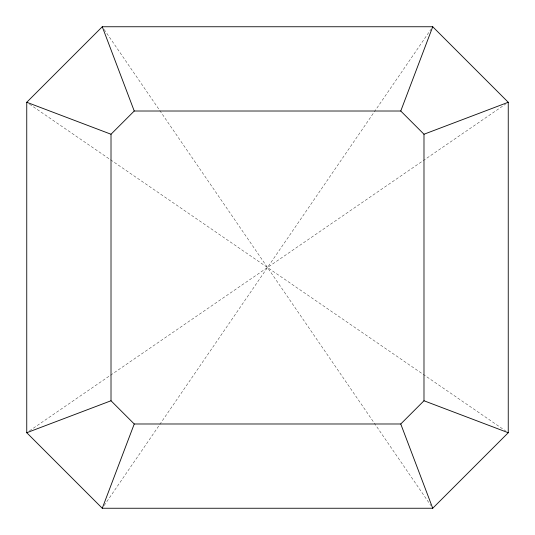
<?xml version="1.0" encoding="UTF-8"?>
<svg xmlns="http://www.w3.org/2000/svg" width="535" height="535" viewBox="0 0 535 535"><rect width="100%" height="100%" fill="white"/><g stroke="black" fill="none" stroke-linecap="round" stroke-linejoin="round"><path stroke-width="0.4" stroke-dasharray="2.67 2.01" d="M104.164 505.501L430.835 29.499M29.499 430.835L505.501 104.164M29.499 104.164L505.501 430.835M104.164 29.499L430.835 505.501"/><path stroke-width="0.8" d="M102.272 508.25L26.75 432.728L26.75 102.272L102.272 26.75L432.728 26.75L508.25 102.272L508.25 432.728L432.728 508.25L102.272 508.25L134.238 423.987L111.012 400.762L111.012 134.238L134.238 111.012L400.762 111.012L423.987 134.238L423.987 400.762L400.762 423.987L134.238 423.987M400.762 111.012L432.728 26.75M423.987 134.238L508.25 102.272M26.75 432.728L111.012 400.762M26.75 102.272L111.012 134.238M423.987 400.762L508.25 432.728M400.762 423.987L432.728 508.25M102.272 26.75L134.238 111.012"/></g></svg>
